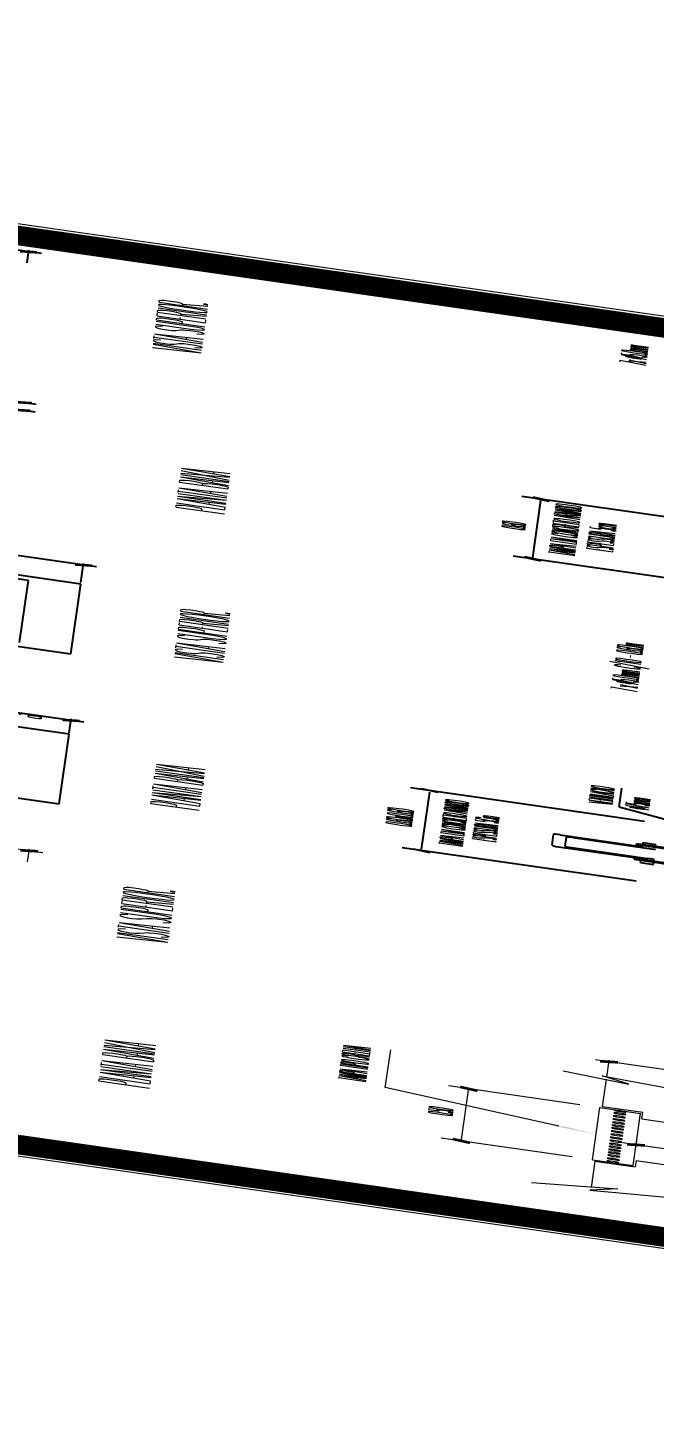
# Model space of a CAD drawing. Header units: millimetres. Extents: x -361192058 to 101130107379, y -14071650034 to 19218552450.
# Drawn here: x -134427.5 to -134237.2, y 42797.1 to 43216.4 of the extents above; entities that cross this region are included whole.
import ezdxf
from ezdxf.enums import TextEntityAlignment as Align

# ---------------------------------------------------------------- set-up
doc = ezdxf.new("R2010")
doc.units = ezdxf.units.MM
doc.header["$LTSCALE"] = 0.5
for name, color, linetype in [('02', 2, 'Continuous'), ('DETALLHES_CAIXAS', 6, 'Continuous'), ('TXT_0', 7, 'Continuous'), ('TXT_1', 3, 'Continuous')]:
    doc.layers.add(name, color=color, linetype=linetype)
doc.styles.add('ADITIVOCAD', font='ROMANS.shx')
doc.styles.add('ROMANS', font='romans', dxfattribs={"height": 0.1})
doc.styles.get("Standard").update_dxf_attribs({"font": 'txt.shx', "height": 0.12})

# ---------------------------------------------------------------- blocks, each defined once
blk = doc.blocks.new('ADS_DET_CG125L')
at = {"layer": 'DETALLHES_CAIXAS'}
for p, q in [((1.2654, 1.7707), (1.2654, 2.1032)), ((0.5654, 2.0854), (0.5654, 1.7707)), ((0.5654, 1.7707), (1.2654, 1.7707))]:
    blk.add_line(p, q, dxfattribs=at)
at = {"layer": 'TXT_0', "linetype": 'ByBlock'}
for p, q in [((2.9495, 1.7681), (2.9495, 2.4881)), ((1.4038, 1.7607), (1.4038, 1.8807)), ((2.7744, 1.7781), (2.9645, 1.7781)), ((1.2804, 1.7707), (1.4188, 1.7707)), ((0.617, 1.325), (0.617, 1.506)), ((1.217, 1.325), (1.217, 1.506)), ((0.6235, 1.4975), (0.6105, 1.4845)), ((1.2105, 1.4845), (1.2235, 1.4975)), ((0.63, 1.491), (1.204, 1.491))]:
    blk.add_line(p, q, dxfattribs=at)
at = {"layer": 'TXT_0'}
for p, q in [((2.0594, 2.4781), (2.0594, 1.7781)), ((2.7594, 1.7781), (2.7594, 2.4781)), ((2.7194, 1.8181), (2.7194, 2.4381)), ((2.0994, 1.8181), (2.7194, 1.8181)), ((2.0594, 1.7781), (2.7594, 1.7781)), ((0.8469, 1.3876), (0.8469, 1.3287)), ((0.8519, 1.3926), (0.9619, 1.3926)), ((0.9669, 1.3876), (0.9669, 1.3287)), ((0.8569, 1.3776), (0.8569, 1.3187)), ((0.8619, 1.3826), (0.9519, 1.3826)), ((0.9569, 1.3776), (0.9569, 1.3187)), ((1.3259, 1.346), (1.1019, 1.2068)), ((1.3259, 1.346), (1.5134, 1.346)), ((0.8069, 1.3237), (0.8269, 1.3237)), ((0.8069, 1.3237), (0.8069, 1.3137)), ((0.8269, 1.3287), (0.8369, 1.3287)), ((0.8269, 1.2823), (0.8269, 1.3287)), ((0.8369, 1.2723), (0.8369, 1.3287)), ((0.8369, 1.3237), (0.8419, 1.3237)), ((0.9719, 1.3237), (0.9769, 1.3237)), ((0.9769, 1.3287), (0.9869, 1.3287)), ((0.9769, 1.2723), (0.9769, 1.3287)), ((0.9869, 1.2823), (0.9869, 1.3287)), ((0.9869, 1.3237), (1.0069, 1.3237)), ((1.0069, 1.3237), (1.0069, 1.3137)), ((0.8069, 1.3137), (0.8269, 1.3137)), ((0.8369, 1.3137), (0.8519, 1.3137))]:
    blk.add_line(p, q, dxfattribs=at)
at = {"layer": 'TXT_0', "linetype": 'ByBlock', "const_width": 0.00195}
for points in [[(1.3973, 1.7772), (1.4103, 1.7642)], [(2.943, 1.7846), (2.956, 1.7716)]]:
    blk.add_lwpolyline(points, dxfattribs=at)
at = {"layer": 'TXT_0'}
for centre, start, end in [((0.8519, 1.3876), 90, 180), ((0.9619, 1.3876), 360, 90), ((0.8619, 1.3776), 90, 180), ((0.9519, 1.3776), 0, 90), ((0.8419, 1.3287), 270, 0), ((0.9719, 1.3287), 180, 270), ((0.8519, 1.3187), 270, 0), ((0.9619, 1.3187), 180, 270)]:
    blk.add_arc(centre, 0.005, start, end, dxfattribs=at)
at = {"layer": 'TXT_0', "style": 'ROMANS'}
blk.add_text('0.10', height=0.018, rotation=90, dxfattribs=at).set_placement((1.3948, 1.7907))
at = {"layer": 'TXT_0', "linetype": 'ByBlock', "style": 'ROMANS'}
blk.add_text('0.60x0.60', height=0.02, dxfattribs=at).set_placement((0.917, 1.511), align=Align.MIDDLE_CENTER)
at = {"layer": 'TXT_0', "style": 'ROMANS'}
for s, height, p in [('TAMPA EM CONCRETO ARMADO', 0.018, (0.7103, 1.4692)), ('ESPESSURA 5Cm', 0.018, (0.8029, 1.4445)), ('VENTILACAO', 0.018, (1.3317, 1.3603)), ('7 x %%C5.0mm C/10 - 0.60m', 0.02, (2.4768, 1.3548)), ('%%C75mm', 0.018, (1.3317, 1.332))]:
    blk.add_text(s, height=height, dxfattribs=at).set_placement(p, align=Align.MIDDLE_LEFT)
at = {"layer": 'TXT_1', "style": 'ADITIVOCAD'}
for s, p in [('PLANTA BAIXA', (0.9013, 1.6825)), ('VISTA SUPERIOR.', (2.4299, 1.6804))]:
    blk.add_text(s, height=0.0375, dxfattribs=at).set_placement(p, align=Align.MIDDLE)
blk = doc.blocks.new('ADS_DET_CP50')
at = {"layer": 'TXT_0', "linetype": 'ByBlock'}
for p, q in [((2.964, 1.9529), (2.964, 2.6729)), ((1.4684, 1.9405), (1.4684, 2.6605)), ((1.3907, 1.9405), (1.3907, 2.0605)), ((2.8528, 1.9629), (2.979, 1.9629)), ((0.6458, 1.3176), (0.6458, 1.5613)), ((1.2458, 1.3161), (1.2458, 1.5613)), ((0.6588, 1.5463), (1.2328, 1.5463))]:
    blk.add_line(p, q, dxfattribs=at)
at = {"layer": 'TXT_0', "linetype": 'ByBlock', "const_width": 0.00195}
for points in [[(2.9575, 1.9694), (2.9705, 1.9564)], [(1.3842, 1.957), (1.3972, 1.944)], [(1.4619, 1.957), (1.4749, 1.944)], [(0.6523, 1.5528), (0.6393, 1.5398)], [(1.2393, 1.5398), (1.2523, 1.5528)]]:
    blk.add_lwpolyline(points, dxfattribs=at)
at = {"layer": 'TXT_0', "style": 'ROMANS'}
blk.add_text('0.60', height=0.018, dxfattribs=at).set_placement((0.9158, 1.5553))
for s, p in [('TAMPA EM CONCRETO ARMADO', (0.7302, 1.5246)), ('ESPESSURA 5cm', (0.8237, 1.4962)), ('7x %%C5.0mm', (2.711, 1.4913))]:
    blk.add_text(s, height=0.02, dxfattribs=at).set_placement(p, align=Align.MIDDLE_LEFT)
at = {"layer": 'TXT_1', "style": 'ADITIVOCAD'}
for s, p in [('VISTA SUPERIOR.', (2.4492, 1.8395)), ('PLANTA BAIXA', (0.8546, 1.8043))]:
    blk.add_text(s, height=0.0375, dxfattribs=at).set_placement(p, align=Align.MIDDLE)
blk = doc.blocks.new('APROVADO QUADRA 21.2 MBVII')
at = {"layer": '02', "lineweight": 18}
blk.add_lwpolyline([(4476.7707, 2385.7337), (4537.9707, 2385.7337), (4537.9707, 2430.2837), (4476.7707, 2430.2837)], close=True, dxfattribs=at)
at = {"layer": '02', "lineweight": 18, "const_width": 0.1}
blk.add_lwpolyline([(4477.5207, 2386.4837), (4537.2207, 2386.4837), (4537.2207, 2429.5337), (4477.5207, 2429.5337)], close=True, dxfattribs=at)
at = {"layer": 'DETALLHES_CAIXAS', "lineweight": 18}
for p, q in [((4481.8512, 2419.6005), (4480.0878, 2419.6005)), ((4481.8512, 2419.6005), (4481.8512, 2419.3923)), ((4485.519, 2419.6005), (4487.3491, 2419.6005)), ((4485.519, 2419.6005), (4485.519, 2419.3923)), ((4482.275, 2419.3923), (4481.8512, 2419.3923)), ((4482.275, 2419.3923), (4482.275, 2418.8083)), ((4485.0655, 2419.3923), (4485.0655, 2418.1107)), ((4485.0655, 2419.3923), (4485.519, 2419.3923))]:
    blk.add_line(p, q, dxfattribs=at)
at = {"layer": 'TXT_0', "linetype": 'ByBlock', "lineweight": 18}
for p, q in [((4496.9197, 2422.6164), (4496.9197, 2426.9417)), ((4496.1706, 2422.6862), (4497.0244, 2422.6862)), ((4481.9262, 2419.7175), (4481.9262, 2420.3949)), ((4485.4144, 2419.7175), (4485.4144, 2420.3949)), ((4481.8564, 2420.2903), (4485.4841, 2420.2903)), ((4488.5098, 2414.6903), (4488.5098, 2419.6703)), ((4487.4537, 2419.6005), (4488.6145, 2419.6005)), ((4483.3079, 2418.3897), (4483.3079, 2419.4734)), ((4483.5656, 2419.4036), (4483.2032, 2419.4036))]:
    blk.add_line(p, q, dxfattribs=at)
at = {"layer": 'TXT_0', "lineweight": 18}
for p, q in [((4483.8165, 2419.8073), (4484.7233, 2420.7136)), ((4484.7233, 2420.7136), (4487.2426, 2420.7136)), ((4479.8489, 2419.906), (4480.2515, 2419.4635)), ((4487.4842, 2419.8256), (4487.2225, 2419.4836)), ((4479.9093, 2419.6043), (4480.2515, 2419.0813)), ((4480.2515, 2419.4635), (4479.9093, 2419.6043)), ((4481.9262, 2419.6129), (4485.4144, 2419.6129)), ((4481.9262, 2419.6129), (4481.9262, 2419.4036)), ((4485.4144, 2419.6129), (4485.4144, 2419.4036)), ((4487.5244, 2419.6244), (4487.2225, 2419.0813)), ((4487.2225, 2419.4836), (4487.5244, 2419.6244)), ((4481.9262, 2419.4036), (4485.4144, 2419.4036))]:
    blk.add_line(p, q, dxfattribs=at)
at = {"layer": 'TXT_0', "linetype": 'ByBlock', "lineweight": 18, "const_width": 0.0136}
for points in [[(4496.8744, 2422.7315), (4496.9651, 2422.6408)], [(4481.9715, 2420.3356), (4481.8808, 2420.245)], [(4485.369, 2420.245), (4485.4597, 2420.3356)], [(4488.5552, 2419.5552), (4488.4645, 2419.6459)], [(4483.3532, 2419.3583), (4483.2625, 2419.449)]]:
    blk.add_lwpolyline(points, dxfattribs=at)
at = {"layer": 'TXT_0', "lineweight": 18}
for centre, start, end in [((4481.9692, 2419.5083), 0, 180), ((4482.1574, 2419.5083), 0, 180), ((4482.3717, 2419.5083), 0, 180), ((4482.5684, 2419.5083), 0, 180), ((4482.7549, 2419.5083), 0, 180), ((4482.954, 2419.5083), 0, 180), ((4483.1456, 2419.5083), 0, 180), ((4483.3549, 2419.5083), 0, 180), ((4483.5642, 2419.5083), 0, 180), ((4483.7735, 2419.5083), 0, 180), ((4483.9828, 2419.5083), 0, 180), ((4484.1921, 2419.5083), 0, 180), ((4484.3798, 2419.5083), 0, 180), ((4484.5762, 2419.5083), 0, 180), ((4484.7876, 2419.5083), 0, 180), ((4484.9991, 2419.5083), 0, 180), ((4485.2019, 2419.5083), 0, 180), ((4485.3756, 2419.5083), 0, 180), ((4481.9692, 2419.5083), 180, 0), ((4482.1574, 2419.5083), 180, 0), ((4482.3717, 2419.5083), 180, 0), ((4482.5684, 2419.5083), 180, 0), ((4482.7549, 2419.5083), 180, 0), ((4482.954, 2419.5083), 180, 0), ((4483.1456, 2419.5083), 180, 0), ((4483.3549, 2419.5083), 180, 0), ((4483.5642, 2419.5083), 180, 0), ((4483.7735, 2419.5083), 180, 0), ((4483.9828, 2419.5083), 180, 0), ((4484.1921, 2419.5083), 180, 0), ((4484.3798, 2419.5083), 180, 0), ((4484.5762, 2419.5083), 180, 0), ((4484.7876, 2419.5083), 180, 0), ((4484.9991, 2419.5083), 180, 0), ((4485.2019, 2419.5083), 180, 0), ((4485.3756, 2419.5083), 180, 0)]:
    blk.add_arc(centre, 0.0314, start, end, dxfattribs=at)
blk.add_solid([(4483.8493, 2419.7744), (4483.7836, 2419.8402), (4483.6191, 2419.6101)], dxfattribs=at)
at = {"lineweight": 18}
for name, p, xscale, yscale, zscale in [('ADS_DET_CP50', (4516.5253, 2410.0613), 6.654090768922506, 6.654090768922506, 6.654090768922506), ('ADS_DET_CG125L', (4496.5025, 2410.7497), 6.67507638106508, 6.67507638106508, 6.67507638106508)]:
    blk.add_blockref(name, p, dxfattribs=dict(at, xscale=xscale, yscale=yscale, zscale=zscale))
at = {"color": 0, "lineweight": 13, "flags": 8}
for p in [(4700.7247, 2280.1125), (4699.5738, 2277.8964), (4702.3546, 2276.195), (4703.6722, 2274.085), (4699.8445, 2272.2194), (4703.0488, 2270.137), (4703.0877, 2267.9803), (4700.6523, 2261.5216), (4700.7007, 2257.1593)]:
    blk.add_attdef('NIVEL', p, '', height=0.075, dxfattribs=at)
for rotation, width, p in [(90, 0.8, (4700.8205, 2275.7521)), (270, 0.6, (4703.8437, 2274.9021)), (90, 0.8, (4701.5575, 2268.5021)), (180, 0.6, (4651.1817, 2236.1931))]:
    blk.add_attdef('$PORTA', text='', height=0.09, rotation=rotation, dxfattribs=dict(at, width=width)).set_placement(p, align=Align.MIDDLE)
for p in [(4654.176, 2240.463), (4648.499, 2240.1923), (4637.8012, 2239.3845), (4633.4388, 2239.3361), (4656.3921, 2239.3121), (4652.4746, 2237.6822), (4646.4166, 2236.988), (4644.2598, 2236.9491), (4650.3646, 2236.3646)]:
    blk.add_attdef('NIVEL', p, '', height=0.075, rotation=270, dxfattribs=at)
at = {"color": 0, "lineweight": 13, "width": 0.8, "flags": 8}
for p in [(4652.0317, 2239.2163), (4644.7817, 2238.4793)]:
    blk.add_attdef('$PORTA', text='', height=0.09, dxfattribs=at).set_placement(p, align=Align.MIDDLE)
at = {"layer": 'TXT_0', "lineweight": 18, "style": 'ROMANS'}
blk.add_text('TAMPA TIPO GRELHA ', height=0.139527, dxfattribs=at).set_placement((4484.883, 2420.8858), align=Align.MIDDLE_LEFT)
blk.add_text('0.50', height=0.12557, dxfattribs=at).set_placement((4483.461, 2420.3531))
at = {"layer": 'TXT_1', "lineweight": 18, "style": 'ADITIVOCAD'}
for s, p in [('PLANTA BAIXA', (4483.8725, 2422.0363)), ('VISTA SUPERIOR.', (4493.8701, 2422.0493))]:
    blk.add_text(s, height=0.261613, dxfattribs=at).set_placement(p, align=Align.MIDDLE)

msp = doc.modelspace()

# ---------------------------------------------------------------- block references
at = {"layer": '02', "color": 0, "lineweight": 30, "xscale": -4.574818403918471, "yscale": -59.40450511825884, "zscale": 4.574818403918471, "rotation": 261.8606972171988}
msp.add_blockref('APROVADO QUADRA 21.2 MBVII', (5129.041, 2225.201), dxfattribs=at)

doc.saveas('drawing.dxf')
